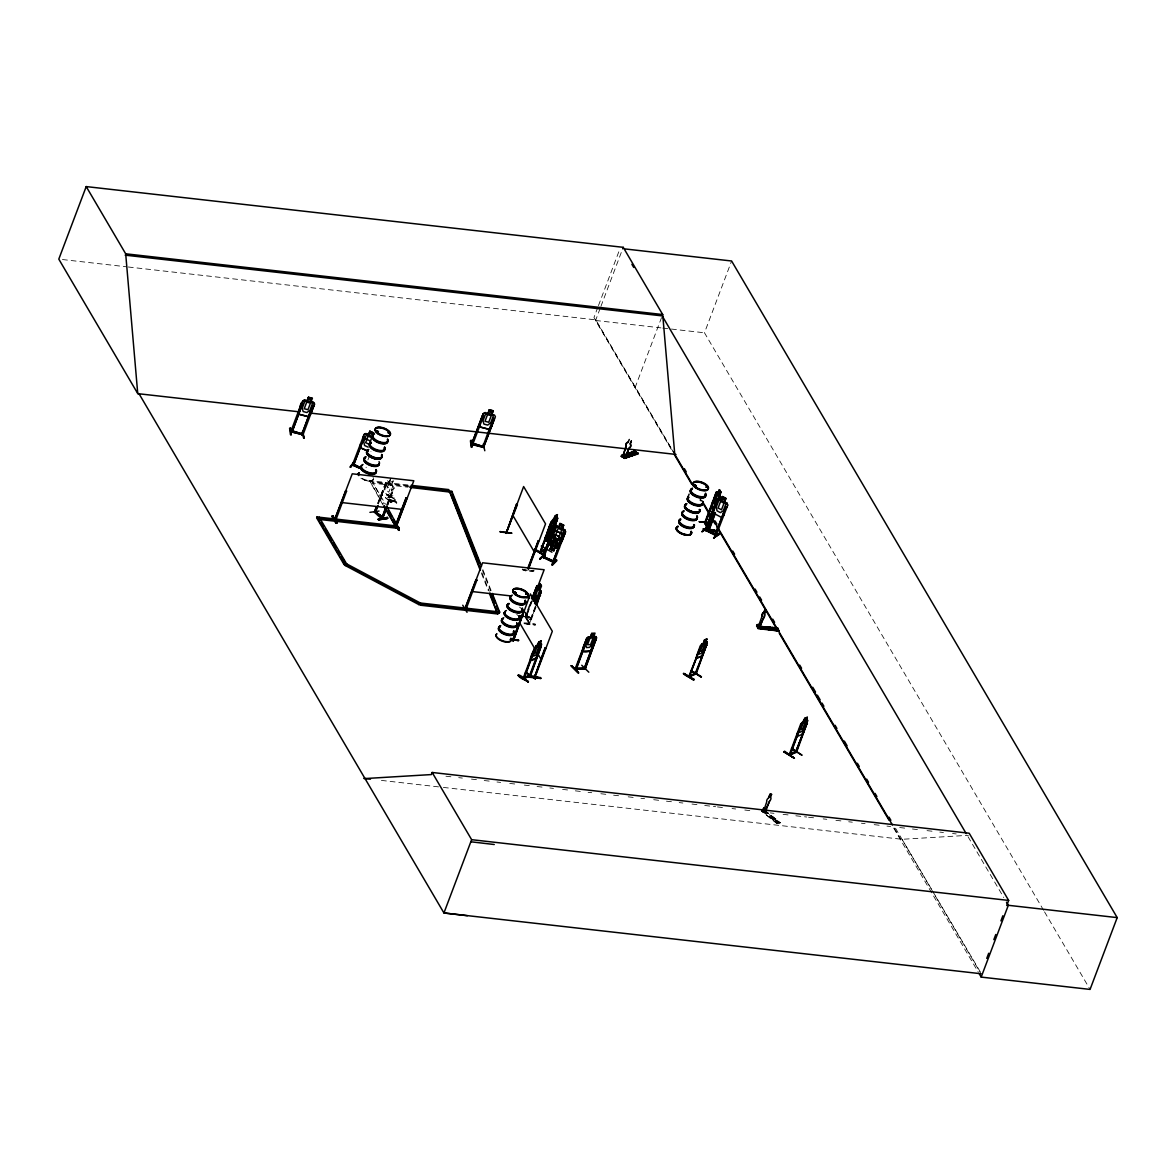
<?xml version="1.0" encoding="UTF-8"?>
<svg xmlns="http://www.w3.org/2000/svg" width="1176" height="1176" viewBox="0 0 1176 1176"><rect width="100%" height="100%" fill="white"/><g stroke="black" fill="none" stroke-linecap="round" stroke-linejoin="round"><path stroke-width="0.75" stroke-dasharray="5 3.75" d="M382.67 490.598L382.082 494.728L388.33 499.962L390.505 497.316M533.933 570.125C534.962 573.05 520.939 570.845 522.423 568.919M522.438 569.787L533.948 571.051M523.996 622.868C544.958 623.295 532.875 627.396 523.981 622.765M524.011 623.692L535.521 624.956L523.761 623.368M533.786 570.625L528.142 570.125M373.586 479.485C370.499 483.013 364.237 480.308 360.841 478.147A8.056 3.646 20.7 0 0 373.365 479.543L373.498 479.102A7.997 3.616 20.7 0 1 361.106 477.676M525.995 616.709L525.481 615.945L527.186 614.93M531.317 601.891L525.995 617.797L525.599 615.827M529.641 622.192L529.861 622.354M536.05 607.051L529.715 624.015L529.67 622.854M771.618 817.011L773.323 817.864M525.804 615.856L525.804 614.46L526.789 614.534M525.937 614.489L527.024 614.93M367.912 459.904L370.969 451.628M366.177 467.181L366.103 467.725M382.92 504.842L369.558 480.616L409.38 485.129M370.264 481.116L371.763 480.866L384.258 503.548M377.599 503.446L386.154 481.072L387.477 480.543M377.908 503.401L386.213 481.19M378.334 504.078L386.316 483.762L378.657 504.034M390.535 478.573L389.3 482.101L387.374 480.558M390.638 478.558L389.241 482.307L387.463 482.336L384.964 488.937L385.243 492.906L387.727 495.037L390.138 493.361L392.637 486.761L391.74 484.439L393.078 480.91M386.478 494.39L389.55 496.713L386.566 495.522L386.478 494.39L390.226 495.905L392.593 495.111L392.696 496.272L390.829 496.889L394.063 498.58L393.975 497.448L391.049 496.287L392.931 495.669M392.402 481.116L391.961 482.292L390.358 480.925M391.843 484.424L393.313 480.852M394.063 498.58L390.373 497.08L387.962 497.904L387.86 496.742L389.77 496.11M387.962 497.904L390.594 496.493L394.283 497.992M386.801 504.577L392.549 489.378L393.607 489.951L392.549 489.378M386.492 506.209L392.872 489.319M389.462 499.462L392.211 501.255L389.227 500.05L389.153 498.933L392.887 500.447L395.268 499.653L395.371 500.814L393.49 501.417L395.592 500.212M387.551 505.21L394.063 487.893L391.975 484.38M387.86 505.151L394.18 487.922M386.257 494.978L389.991 496.507L392.593 495.111M393.71 500.829L396.635 501.99L396.724 503.122L393.034 501.623L390.638 502.431L390.52 501.27L392.431 500.653M390.638 502.431L393.269 501.035L396.959 502.534M389.227 500.05L392.887 500.447M392.666 501.05L395.268 499.653M396.724 503.122L396.635 501.99M597.82 307.289L593.983 317.461L673.819 452.716L595.82 319.872L128.155 266.981M598.466 305.598L619.605 249.65M671.349 449.482L595.585 320.475L600.304 308.009M600.936 306.319L622.721 248.68M527.759 609.624L530.214 603.112M530.979 601.73L525.099 617.106L529.318 623.986L535.653 607.007M525.496 617.65L531.934 600.789M532.346 600.833L526.025 617.665M529.45 619.296L524.79 612.167M535.286 606.375L528.818 623.339L529.685 623.883M524.511 616.9L531.317 617.033L523.1 616.121M535.683 606.419L529.2 623.927M635.055 387.683L661.544 317.594M1043.612 910.298L704.483 332.793L731.604 260.999M773.102 816.673L770.06 817.482L773.102 816.673C778.1 819.128 766.825 818.863 774.661 817.937M776.042 819.055L773.014 819.878L776.042 819.055C781.04 821.524 769.765 821.245 777.601 820.333M778.644 821.171L775.616 821.995L778.644 821.171L780.202 822.436L779.6 823.082L764.077 810.455M522.644 616.312L531.126 617.429L524.481 616.739M525.613 615.533L526.672 615.68L525.407 615.518M776.91 823.597L761.533 811.117L777.101 823.42M764.738 810.205L780.232 822.935L764.165 810.308M771.529 817.202L773.293 817.732M529.259 622.236L526.275 617.047M762.298 810.823L777.85 823.42L761.813 810.778M387.639 497.33L389.55 496.713M390.3 501.873L392.211 501.255M780.202 822.436L777.174 823.259L780.114 822.685M382.465 490.554L381.935 494.787L388.345 500.138L390.491 497.433M773.117 817.893L771.838 817.511M443.367 787.42L902.021 839.297L968.392 835.313M522.188 569.463L526.348 569.919M62.446 259.543L126.332 266.776M595.585 320.475L660.927 327.869M662.735 328.075L704.483 332.793M369.22 481.528L409.042 486.026M408.395 486.291L372.601 482.233L372.263 483.13L408.057 487.187M445.954 776.219L451.422 776.836M458.714 777.659L462.359 778.071M471.473 779.1L476.941 779.717M484.218 780.541L489.686 781.158M496.978 781.981L500.623 782.393M509.737 783.437L515.206 784.054M524.32 785.083L529.788 785.7M537.065 786.523L542.533 787.141M549.824 787.964L553.47 788.376M562.584 789.405L568.052 790.022M575.343 790.845L580.812 791.477M588.088 792.301L591.734 792.712M600.848 793.741L606.316 794.359M613.607 795.182L620.899 796.005M628.19 796.828L633.658 797.446M640.935 798.269L644.58 798.68M653.694 799.709L659.163 800.341M666.454 801.165L671.922 801.782M679.213 802.605L682.859 803.017M691.973 804.046L697.427 804.663M704.718 805.487L715.655 806.721M717.478 806.927L722.946 807.544M732.06 808.573L735.706 808.985M744.82 810.029L750.273 810.646M770.324 812.91L773.97 813.322M783.084 814.351L788.552 814.968M795.843 815.791L806.765 817.026M808.588 817.232L814.057 817.849M823.171 818.893L826.816 819.304M835.93 820.333L841.399 820.951M848.69 821.774L852.321 822.186M861.435 823.215L865.08 823.626M874.194 824.655L879.663 825.273M886.954 826.096L890.6 826.507M899.713 827.551L905.167 828.169M912.458 828.992L917.927 829.609M927.041 830.638L932.509 831.256M939.8 832.079L943.446 832.49M952.56 833.519L956.206 833.931M381.406 780.408L441.544 787.214M526.113 614.783L525.54 617.018L529.67 623.956M393.49 501.417L396.415 502.593M764.65 810.352L780.085 822.832M763.827 810.632L779.659 823.038M762.386 810.676L777.88 823.406M386.316 483.762L385.258 483.174L385.993 483.806M387.374 480.705L393.622 485.953M384.758 484.424L392.813 491.289M524.937 611.726L529.479 619.385M524.658 612.299L528.847 619.311M525.878 617.003L529.141 622.457M902.021 839.297L981.401 973.772M1044.538 911.885L1090.064 989.413M968.054 836.724L1003.745 897.508M895.509 828.213L980.96 973.728M894.245 828.066L900.757 839.164M893.731 828.154L978.388 972.346M371.807 480.881L385.507 504.21M369.558 480.616L383.258 503.945M482.836 569.596L491.583 591.719M482.498 570.492L490.568 590.911M481.851 572.594L489.26 591.293M481.513 573.491L488.246 590.499M519.527 607.081A8.041 3.631 20.7 0 1 520.85 608.212M516.72 614.445A7.997 3.616 20.7 0 1 518.043 615.577M699.808 500.138A8.041 3.631 20.7 0 1 701.146 501.27M700.058 499.653A8.159 3.69 20.7 0 1 701.41 500.8M700.22 499.241A8.159 3.69 20.7 0 1 701.572 500.388M373.057 477.471A8.056 3.646 20.7 0 1 373.468 478.573M388.8 483.483L386.301 490.083L388.8 492.215L391.299 485.615L388.8 483.483"/><path stroke-width="1.5" d="M631.394 453.745C630.851 453.657 630.542 454.656 631.674 453.671M626.029 457.787L626.249 456.376L624.5 457.861L621.766 456.009L623.545 454.465L622.633 456.597L623.75 457.229L624.485 454.833L623.456 455.156L624.794 455.083L623.515 455.009M624.618 455.274L623.883 455.524M491.818 426.168L489.113 429.328L479.69 426.903L479.793 423.066M550.221 531.64L550.015 534.992L547.428 536.521L552.426 521.086L555.234 515.735L557.336 514.632L554.014 525.54L549.398 535.492L549.457 532.699L546.502 536.844L549.339 532.125M561.908 541.18L559.364 544.209L550.559 539.916L550.78 535.786M550.559 539.916L550.912 535.83M562.892 538.432L563.245 534.345L554.44 530.067L551.779 533.007M563.025 538.476L563.245 534.345L554.44 530.067M765.047 808.956L763.959 808.324L766.781 810.235L763.738 808.779M763.783 808.823L763.753 808.588M765.12 809.132L764.562 809.029M771.529 794.462L770.368 794.02M378.275 519.527L387.698 518.351L387.463 517.44L378.363 518.895L378.599 519.88L387.698 518.351L378.599 519.821M378.407 518.954L387.507 517.484M387.374 518.057L378.143 519.498M724.24 514.588L721.608 517.484L713.082 512.971L713.347 508.811M593.542 636.789L594.747 637.877L592.248 644.477L589.529 647.388L586.442 647.55L585.854 644.815L588.353 638.23L590.455 636.951L591.719 633.305L595.027 633.129L593.615 636.863L595.923 636.745L596.467 637.877L590.675 650.872C576.784 655.414 584.898 645.036 586.604 638.274L588.235 636.966M582.899 651.298L583.134 647.741M758.138 624.956L759.505 625.044L758.197 625.411M758.064 625.309L757.961 627.146L758.153 624.765M757.256 624.603L759.534 625.147L757.256 624.603L758.153 628.645L779.012 630.997L757.682 627.896M765.649 610.52L765.62 611.608L765.326 609.462M764.532 808.662L764.841 809.014M377.996 431.225C378.437 434.503 374.688 429.02 376.776 431.754M376.673 430.975L377.863 431.739M378.393 431.768L376.555 431.048M514.206 592.557L514.823 591.954L514.03 592.072M514.441 592.763L515.794 592.542M516.102 593.174L514.529 592.528M526.157 593.674L525.863 593.909M526.436 593.41L526.642 594.13L526.172 593.454M525.893 594.13L526.921 594.321L526.627 593.483M695.09 486.114L694.178 485.247L694.942 484.997M695.325 486.085L694.531 485.1L695.295 485.041M696.089 485.6L695.266 486.173M696.383 486.217L694.06 485.32L696.104 486.261M706.717 487.246L706.056 487.099M706.467 486.511L706.732 486.496M706.173 487.187L707.217 487.379L706.967 486.599M759.358 625.044L758.432 624.882M525.422 672.393L535.433 678.817M525.584 671.937L535.315 678.993M701.396 676.861L691.003 670.555L701.396 676.803M791.536 748.7L801.841 755.065M801.826 755.124L791.668 748.215M764.62 810.014L764.944 809.353M541.254 546.046L551.956 552.205M530.508 660.324L536.05 658.016L538.005 654.224L536.065 658.104C524.393 666.66 534.125 649.181 536.021 646.124M530.611 660.383L531.14 657.208M701.749 656.149L703.674 652.268L701.749 656.149L696.295 658.428L696.795 655.12M696.383 658.281L696.912 655.194M797.24 733.383L796.74 736.69L802.179 734.324M796.828 736.558L797.152 733.442M540.71 677.582C517.028 675.891 533.992 674.598 540.71 678.508M540.71 678.493L529.2 677.229L529.185 676.259M703.233 529.274L714.788 530.508M703.395 528.803L714.949 530.067M703.395 529.67L714.949 530.935M554.175 527.862C554.705 531.038 544.209 538.035 547.854 531.185M547.34 534.183L547.928 531.126M555.057 524.966L555.631 521.703M583.987 668.732C587.603 665.484 582.326 671.775 585.398 667.63M532.258 599.848L533.287 595.629M714.111 509.914L711.73 505.871L716.228 492.171C719.741 490.171 721.608 504.798 719.403 495.508L720.859 491.98L719.536 497.874M714.229 509.928L711.818 505.812L712.641 501.652M629.278 439.456L628.043 442.367A2.866 2.264 70.1 0 0 626.176 445.836L623.133 455.362L625.294 456.832L629.219 447.909A2.866 2.264 70.1 0 0 630.204 443.837L631.365 440.882M513.368 639.729L513.515 639.156M513.824 639.759L512.942 639.097M545.326 648.682L534.448 677.45L544.944 648.049L545.723 648.726L544.944 648.049M512.912 640.053L513.427 640.817L512.486 640.141L523.805 611.402L513.383 640.832L530.405 593.953L552.323 631.277L534.918 677.508L534.962 675.744M705.277 522.511L705.923 522.703M705.526 523.746L704.571 522.952L708.687 529.861L715.067 512.971M708.628 529.891L714.699 512.339M334.543 519.704L345.524 491.009L346.567 491.112L335.777 520.145C337.968 518.998 332.911 518.425 336.218 518.807M524.496 677.538L523.467 677.552L529.994 675.45M529.803 674.789L530.905 674.906L529.876 676.215L540.931 646.947L530.523 675.906L523.482 678.846L523.879 677.802M790.257 754.86L801.958 723.475L804.869 718.198L807.192 717.228L803.958 728.209L801.738 731.516L799.562 732.413L799.474 730.075M790.742 753.787L789.581 753.845L796.108 751.743M763.709 810.823L766.796 801.679A2.866 1.514 -50.9 0 1 768.619 797.828L770.207 794.344M759.578 627.175L763.253 618.267A2.866 1.25 -83.5 0 0 764.488 614.181L764.65 614.195A2.866 1.25 -83.5 0 1 763.415 618.282L759.74 627.19L758.667 625.617L762.122 616.092A2.866 1.25 -83.5 0 1 763.738 612.637L765.326 609.403M693.355 485.982L674.759 454.303L662.705 314.551L623.236 247.327L86.215 186.587L58.8 259.132L137.798 393.651L299.365 411.835M467.357 915.707L443.94 912.973L139.003 393.695L137.739 393.548L125.685 253.796L86.215 186.587M291.089 434.694L290.443 427.873L289.605 428.299L290.443 434.679L291.339 434.253M292.221 431.048C292.53 429.637 288.884 431.768 292.045 431.901M302.776 403.147L292.001 432.151L302.776 403.147L301.673 402.868L290.722 431.783L291.369 430.828L301.864 433.826L292.177 430.725M308.494 397.356L307.156 400.957L304.716 401.619L302.217 408.219L303.158 411.556L306.907 412.526L309.979 410.218L312.463 403.618L310.905 401.927L312.404 398.238L308.406 397.209L307.068 400.81L304.334 400.031C299.689 402.324 299.351 409.63 298.91 414.349L308.332 416.774L311.023 413.54L314.609 404.044L313.669 402.442L304.349 400.163L302.702 401.119M303.996 438.089L302.732 431.033L303.481 437.942M312.537 405.676L301.717 434.664L312.537 405.676L313.669 406.176L312.566 405.896M314.462 404.059L302.938 434.929L303.041 433.532L301.835 434.679M396.165 525.922L316.976 516.955L316.638 517.852L344.024 564.509L346.273 564.759L346.611 563.863L319.211 517.205L318.872 518.101M350.61 467.328L354.49 461.918L353.623 462.212M364.398 436.825L353.388 465.534L364.531 436.649L363.355 436.34L364.531 436.649M334.763 519.704L352.256 473.796L413.82 480.764L396.341 526.701M335.572 519.792L336.365 519.042M359.738 468.313L352.374 465.005L364.237 434.223L365.942 433.503L368.5 434.738L369.881 431.151L368.588 434.914L366.236 435.223L363.737 441.823L364.589 445.513L368.161 447.13M336.086 523.246L331.926 516.205L336.071 523.261L336.939 522.732L332.734 515.72L336.909 522.732M344.024 564.509L344.362 563.613L316.976 516.955M489.936 592.998L497.801 613.975L420.846 605.258L420.391 603.009L419.038 604.685L345.259 565.538L346.611 563.863L420.391 603.009L497.33 611.711L499.668 612.123L499.315 613.019L496.992 612.608L489.598 593.895M369.925 512.339L379.025 511.06M375.967 511.472C370.616 509.487 381.377 518.925 382.523 518.792L387.227 506.841M377.702 505.768L375.232 512.604L374.394 511.986L376.32 506.827M376.643 506.782L374.438 511.972M374.703 511.78L375.291 510.854L375.115 512.574M375.144 512.53L378.01 505.724M386.904 506.9L382.259 518.66C381.553 517.881 386.816 518.704 374.776 511.869M381.744 518.175L385.537 507.959M385.846 507.9L382.156 518.101L382.391 516.925M395.062 526.554L406.029 497.86L407.219 498.212L406.029 497.86M395.283 526.554L406.176 498.095M396.077 526.642L407.072 497.962M399.208 527.524L320.019 518.572L319.681 519.469L398.87 528.421L387.33 507.312M398.502 530.317L396.224 525.525L399.149 530.391L396.488 526.936M398.796 529.788L395.298 524.584M480.175 570.081L448.747 489.584L411.174 485.335M410.189 486.482L451.878 491.362L451.54 492.259L409.851 487.393M471.899 447.409C468.827 432.503 473.928 445.469 471.223 447.233L470.429 440.794L471.297 440.427M472.693 444.66L473.09 443.323L471.899 443.043L482.645 446.38L473.09 443.323L472.605 444.646L483.571 415.936L482.439 415.422L471.502 444.337L483.351 413.526L479.926 423.081M489.187 409.836L493.2 410.865L491.686 414.481L493.244 416.172L490.76 422.772L487.673 425.08L483.939 424.11L482.998 420.773L485.497 414.173L487.937 413.511L489.172 409.762L493.185 410.791L491.862 414.393M419.038 604.685L420.391 603.009M483.865 446.439L483.013 446.189C481.454 448.953 483.336 444.116 483.953 446.424M483.292 444.175L484.806 450.746M485.115 412.585L483.483 413.673L485.115 412.585L494.449 414.996L495.405 416.671L483.468 447.483L494.449 418.73L493.317 418.23L482.616 447.233M464.887 608.698L475.854 579.989L477.044 580.341L475.854 579.989M465.035 608.933L482.601 562.789L544.15 569.743L534.977 593.998L534.595 597.981L535.903 600.127L537.667 598.452L540.151 591.851L539.902 589.529M465.314 609.036L466.71 608.036L465.284 607.61L466.578 608.021M465.902 608.771L466.71 608.036M466.093 609.095L476.897 580.106M467.048 612.314L462.727 605.228M500.182 531.993L511.692 533.257M516.631 503.96L506.165 533.316L517.411 504.636L516.631 503.96L506.136 533.36L523.629 486.555L545.546 523.879L528.494 568.993M622.721 248.68L623.236 247.327M1006.73 905.549L1008.655 900.434L969.186 833.225L432.165 772.47L431.371 774.572L365.001 778.556M497.33 611.711L497.801 613.975M527.715 568.317L538.579 540.695L528.289 568.449M528.097 568.949L538.182 540.651M545.252 537.697L545.135 537.638C548.295 532.86 549.971 515.867 557.659 518.484M539.799 552.441L541.269 551.456L540.137 551.456L540.21 552.749L551.279 523.511L540.137 552.793L546.531 549.56L546.34 548.163M545.429 541.327L547.619 540.196L550.442 534.933L555.454 519.498L553.484 520.527L548.869 530.479L545.532 541.386L546.869 537.638M554.043 519.425L555.381 515.896L557.336 514.853M540.313 559.085L545.032 554.19L539.755 558.909L544.179 554.484M548.839 536.594L547.501 540.137L545.532 541.166M557.453 514.706L556.013 518.395L557.556 517.484M522.864 616.724L519.572 616.371L523.1 616.121M557.365 517.558L542.533 557.13L553.646 528.274L554.675 528.774L543.665 557.644L543.121 556.189M557.747 518.395L545.561 549.471M548.398 544.385L546.531 549.56L539.769 552.573L551.323 521.63M550.324 539.314L552.235 534.257M554.146 529.185C556.395 527.024 556.013 519.557 557.336 520.733M543.503 557.644L544.341 556.513L543.239 555.954M512.971 640.788L523.408 611.358M534.757 549.413L545.179 555.822L534.948 548.957M550.177 549.045L551.691 545.458L550.25 543.371L552.749 536.77L555.689 534.86L558.174 528.289L561.672 529.994L559.188 536.579L559.996 540.298L557.497 546.899L555.19 547.163L553.881 550.927L550.133 549.104L551.515 545.517L549.045 544.385L548.192 542.504M532.067 598.231L536.521 587.089M532.213 598.481L536.741 586.148L537.785 585.633L540.96 591.072M533.331 595.688L536.888 586.28M532.596 598.51L536.432 588.367L532.581 599.099M518.44 640.479L510.428 639.156M534.565 603.655L541.46 585.971L540.063 583.663L538.726 587.192M512.927 640.714L512.457 640.009L518.69 640.053M533.316 601.392L540.063 583.663M563.671 525.172L562.113 528.803L563.554 530.905L561.055 537.491L558.115 539.416L554.616 537.711L553.808 533.963L556.307 527.377L558.629 527.113L559.923 523.349L563.671 525.172L562.29 528.759M535.918 604.685L540.151 594.6L536.697 605.361M536.962 603.038L540.842 592.998M536.3 605.317L541.019 590.984L541.034 593.042M556.513 559.835L556.865 560.658L552.441 565.112L552.029 564.201M558.688 546.737L552.867 562.202L563.642 533.375L564.833 533.713L563.642 533.375M556.483 559.761L552.088 564.289L552.441 565.083M562.525 536.594L563.789 533.213M553.499 560.908L544.076 556.954L554.072 561.511C553.984 564.509 554.425 559.732 553.205 561.084M559.364 544.209L562.025 541.269L565.612 531.773L564.759 529.891L562.334 528.7M534.727 647.711L523.07 678.596L530.082 675.612M523.717 678.287L524.54 677.508M524.202 678.493L534.639 649.578L523.614 678.787M541.063 641.14L538.887 642.052L535.844 647.182L533.448 656.12L535.609 655.208L537.844 651.901L541.078 640.92L539.725 644.683L541.357 644.007M529.45 675.877L541.43 643.875L535.903 646.168M528.465 681.345C514.324 677.067 515.264 669.144 528.171 681.904M432.165 772.47L471.635 839.679L443.94 912.973L980.96 973.728M534.418 677.376L545.341 648.094M624.471 455.288L621.898 454.847L621.56 456.553L635.51 451.628L625.47 455.715M622.78 455.597L623.265 454.348M624.5 457.861L626.249 456.376M626.499 456.538L624.662 458.287L621.384 456.259M635.51 451.628L634.981 450.952L637.774 453.539M571.654 665.807L578.621 672.893L571.095 665.837M591.866 633.496L590.528 637.039L586.765 638.392L575.02 669.232L585.104 668.674L596.6 637.818L595.953 636.539L588.25 637.083M576.24 669.497L586.883 640.45L585.971 640.508L575.858 669.1M586.883 640.45L575.887 669.144L576.666 668.394M581.738 665.249L588.823 672.202M584.09 668.732L594.938 640.009L595.85 639.965L585.236 668.953M584.222 668.982L594.938 640.009M687.842 497.389L689.107 494.096M710.392 523.173L699.279 521.703M704.586 523.07L716.228 492.171M704.88 523.555L715.287 496.022M703.395 528.715L714.935 530.993M702.748 531.434L708.025 527.421L702.013 531.67M711.818 506.797L705.041 523.643L715.919 494.332M715.111 501.182L717.61 494.581L718.859 496.728L716.375 503.313M719.506 489.877L714.435 500.035L714.053 504.004L715.302 506.15M717.228 501.843L716.052 501.446L717.228 501.843L706.306 530.758L706.776 529.509L705.659 528.921M706.188 530.699L706.717 529.406M708.525 529.773L714.464 514.074M715.478 513.015L709.187 529.964L708.231 529.171M721.05 500.226L722.358 496.463L725.989 498.389L724.607 501.976L725.812 504.166L723.313 510.766L720.432 512.633L717.037 510.825L716.302 507.032L718.786 500.447L721.05 500.226L722.446 496.654M719.095 533.301L719.477 534.227L713.611 537.917L719.109 533.316L713.788 537.932M722.387 496.698L725.827 498.448L724.431 502.02L727.003 503.181L727.768 505.151L715.861 535.903L714.92 535.359L725.886 506.665L727.062 507.062L725.886 506.665M726.062 506.533L714.92 535.33L716.331 535.844L705.085 530.141M715.861 535.903L716.287 534.83C692.296 525.363 718.286 531.964 716.125 535.697M683.918 673.378L694.149 679.375C683.976 676.126 676.229 667.718 693.913 679.978M691.003 670.555L700.999 677.023M696.824 655.238L700.352 645.697L703.233 643.625L704.424 639.935L706.864 639.038L705.409 642.713L707.026 642.037M701.705 644.169L688.739 676.626L695.825 673.672M689.459 676.332L700.308 647.609L689.165 676.817L696.089 673.936L706.6 644.992L695.031 674.01L695.942 673.201M706.864 639.038L705.409 642.493M703.615 652.283L706.996 641.831L701.572 644.198M757.359 624.779L758.138 627.749L758.623 626.94L757.961 628.351M757.359 626.411L758.329 624.338L757.535 626.426M765.164 609.433L763.577 612.622A2.866 1.25 -83.5 0 0 761.96 616.062L762.122 616.092M758.902 626.088L759.373 624.838M764.488 614.181L765.62 611.608M760.269 628.425L760.74 627.175M768.075 626.867L769.339 629.439L768.075 626.867L770.192 627.102L771.456 629.689L770.192 627.102M771.97 627.558L774.175 627.558L775.557 629.895M773.44 629.645L772.073 627.308M775.601 627.719L776.866 630.292L775.601 627.719L777.703 627.955L778.703 630.512M764.077 810.764L762.504 809.485L761.813 810.778L764.753 810.22M762.136 810.485L762.504 809.485M763.062 810.44L763.709 808.235L764.753 808.177L763.959 810.279L764.753 808.177M769.839 794.52L768.619 797.828M763.591 810.734L765.664 810.455L769.56 801.135A2.866 1.514 -50.9 0 0 770.574 797.446L771.441 794.77M766.179 811.278L766.546 810.279M804.869 718.198L803.678 721.888L800.738 723.946L789.184 754.904L796.108 751.92M800.753 725.886L789.699 755.154L790.375 753.522L789.655 753.816M807.309 717.301L805.839 720.991L807.471 720.3M807.045 723.255L795.549 752.243L807.045 723.255L796.519 752.258L789.728 755.095M796.034 752.464L807.442 720.109L807.721 721.211M794.373 758.123L783.98 751.905L794.359 758.255L784.568 751.185L783.966 751.934M986.752 958.381L988.693 953.266M993.838 939.639L995.778 934.523M1000.923 920.882L1002.863 915.766M624.529 248.886L731.604 260.999L1117.2 917.618L1090.064 989.413L981.181 977.094L1008.317 905.299L1006.48 902.183M631.174 441.25L630.307 443.793A2.866 2.264 70.1 0 1 629.336 447.865L625.397 456.788L623.236 455.332L626.279 445.792A2.866 2.264 70.1 0 1 628.146 442.338L628.146 442.338M548.722 528.156L550.691 524.305L555.734 521.776M548.825 528.23L550.809 524.378M693.531 680.125L683.579 673.583M784.333 751.699L794.359 758.255M590.558 650.681L592.836 647.212M763.709 808.235L764.282 808.809M699.235 521.718L710.789 522.997M511.692 533.095L499.991 531.567M519.233 616.048A8.041 3.631 20.7 0 1 511.663 618.943A8.041 3.631 20.7 0 1 505.18 611.52A8.041 3.631 20.7 0 0 511.663 618.943A8.041 3.631 20.7 0 0 519.263 615.989L519.572 616.371M519.572 616.209L522.894 616.533M578.063 672.907L571.168 665.748M349.963 467.034L353.697 462.183M350.477 467.181L354.417 461.903M353.182 463.858L361.532 468.254M377.114 430.784L377.628 431.665M389.021 433.282L388.536 432.312L388.697 433.238M388.933 433.047L388.08 432.548L388.859 433.268M514.206 592.454L515.382 592.131M515.735 592.998L515.044 593.042M769.075 627.514L770.633 628.587M800.856 724.019L802.15 722.431L807.544 720.168M332.661 515.764L331.897 516.264M336.645 523.232L332.514 516.176L336.718 523.335M545.958 548.428L546.472 548.736M396.738 525.907L395.474 525.481L396.841 525.937M290.207 428.343L291.119 434.855M549.045 544.385L548.384 542.459M555.219 547.384L557.777 548.633L559.497 547.898M557.777 548.633L549.089 544.341M558.541 526.921L556.042 525.643L554.366 526.319M554.675 528.774L553.484 528.436M542.518 557.086L553.822 562.598L565.465 531.758L564.759 529.891M539.74 558.923L544.209 554.425M551.809 564.803L556.424 560.349M695.53 672.863L696.604 672.893L695.913 673.172M795.873 751.229L797.049 751.155L796.225 751.449M795.579 752.17L796.667 750.891M770.089 794.241L771.647 794.3M471.473 444.116L483.527 447.189M345.259 565.538L346.273 564.759L341.701 556.983M706.056 530.655L705.144 530.2L716.86 499.388L718.551 498.683L721.035 500.006M718.492 498.727L727.003 503.181M706.879 529.567L705.482 529.097M713.611 537.917L719.462 534.125M585.751 667.909L584.898 667.997M536.77 586.265L537.755 585.78M534.992 675.847L534.948 675.788M708.702 528.245C710.789 529.729 707.805 527.039 708.305 529.303M545.223 537.55L545.443 538.608L551.426 534.33M545.443 538.608L546.869 537.858M550.339 536.035L548.854 536.682M547.928 538.623L546.223 540.46L547.487 539.799M555.395 516.22L556.66 515.558L554.94 517.411M552.632 520.159L553.896 519.278M551.279 523.511L551.632 523.732M547.252 534.316L552.191 531.728M545.767 548.825L540.769 551.456L546.12 549.045M376.188 431.033L377.231 431.048M378.437 431.901L377.57 431.371M515.97 593.13C514.456 594.615 513.177 590.661 514.456 592.88M777.615 628.205L756.565 626.014L777.571 628.366M757.844 627.881L778.968 630.703L757.888 627.719M364.31 434.37L365.956 433.65M538.784 641.978L541.18 640.994M538.946 642.405L540.343 641.831L538.505 643.581M536.006 646.227L537.564 645.58L538.858 641.964M534.639 649.578L534.977 649.799M541.269 647.182L540.284 647.212M529.641 675.215L524.481 677.744M704.542 640.009L706.732 639.185M700.308 647.609L700.661 647.844M706.952 645.212L705.967 645.256M696.177 658.354L701.734 656.046M695.325 673.26L690.165 675.774M695.663 673.481L689.739 675.818M807.398 723.475L806.413 723.519M795.77 751.523L790.007 754.095M796.417 751.42L796.608 752.17M557.762 548.486L559.379 547.795M554.322 526.363L556.042 525.643L564.715 529.935M290.81 431.592L302.908 434.708L290.972 431.871M303.334 433.885L301.953 433.312L303.305 433.665M718.565 498.83L716.963 499.491L705.203 530.2L706.497 530.626M634.981 450.952L621.046 456.215L634.864 451.378L638.127 453.407L624.632 458.449M635.643 452.099L621.751 456.7M625.382 455.465L635.496 451.805M624.162 458.317L637.495 452.966M638.215 453.157L624.088 458.272L638.289 453.848M534.448 675.641L534.874 676.347M689.342 676.861L689.856 675.23L689.136 675.583M352.506 464.843L361.385 468.827M695.516 674.215L707.364 642.86M382.215 517.22L375.511 511.854L383.244 517.69M526.348 593.395L526.613 593.792M769.119 627.646L770.662 628.249M542.665 556.939L554.014 562.393M586.221 640.744L587.118 640.7M595.174 640.259L596.085 640.214M582.943 651.092L590.675 650.872M585.236 668.923L575.358 669.467L575.902 668.453L584.501 668.233L576.416 668.424M537.461 587.412L538.608 587.383M694.795 485.365L695.942 485.615M541.46 585.971L539.946 583.649M506.341 532.816L506.4 532.184M540.519 595.232L539.755 594.556M519.351 615.974L522.688 616.298M511.663 639.538L518.469 640.655M510.208 639.582L518.498 640.45M125.685 253.796L662.705 314.551M125.171 255.148L662.191 315.888L966.202 833.593M310.302 413.07L676.024 454.45M439.471 489.466L443.043 489.877M341.407 502.52L402.956 509.473M334.984 519.924L338.556 520.336M345.715 521.144L349.301 521.556M356.46 522.365L360.032 522.761M367.191 523.57L370.763 523.981M344.362 563.613L346.611 563.863M471.738 591.499L511.575 596.011M526.054 597.643L529.67 598.055M756.727 626.264L777.88 628.66M777.85 628.822L756.815 626.426L777.88 629.116M778.997 630.542L757.858 628.19M427.211 604.714L430.784 605.111M468.371 609.374L471.944 609.771M479.102 610.579L482.689 610.991M489.833 611.799L493.42 612.196M421.184 604.361L498.139 613.063M363.737 778.409L370.469 779.173M471.635 839.679L1008.655 900.434M1008.317 905.299L1117.2 917.618M470.841 841.781L494.258 844.515M483.468 447.453L471.752 444.425M695.192 485.218L694.898 486.026M575.711 668.468L576.666 668.365M479.69 426.903L489.113 429.328M308.494 397.429L312.243 398.385M311.081 401.839L313.683 402.515M302.805 403.383L301.673 402.868M299.057 414.187L308.274 416.554M302.511 431.621L304.025 438.178M696.339 485.894L695.428 485.247M696.221 672.628L696.163 673.892M705.027 522.982L709.113 529.847M765.164 609.389L765.782 610.182M354.079 464.682L361.664 468.077M369.837 431.21L373.718 432.886L372.16 436.531L365.912 433.709M369.925 431.386L373.498 433.003M362.928 437.619L370.469 441M368.014 451.128L360.473 447.791L360.664 443.69L360.517 447.747L367.956 451.202M706.761 486.673L707.041 486.938M388.433 432.959L389.08 432.768M550.294 549.045L553.852 550.691M559.952 523.57L563.51 525.231M550.618 539.872L559.409 544.15M352.697 568.17L355.902 569.86M368.735 576.666L373.542 579.224M381.553 583.487L391.182 588.588M399.208 592.836L407.219 597.099M416.848 602.2L420.846 605.258M345.597 564.642L419.376 603.788M353.976 464.241L353.065 463.844L352.594 465.152M534.683 549.515L545.179 555.822M534.389 549.707L544.87 555.91M703.086 643.463L699.029 651.813L699.117 654.15L701.293 653.253L703.513 649.931L706.012 643.345L705.291 642.64M769.56 801.135L765.664 810.455M762.283 809.529L763.841 810.808M571.551 665.734L578.621 672.893M538.167 588.559L539.461 590.705M535.668 595.159L536.962 597.305M346.567 491.112L345.524 491.009M631.894 264.306L633.732 267.437M720.859 491.98L719.389 489.672L718.051 493.405L717.139 491.641M719.389 489.863L720.653 492.009M684.388 468.695L686.255 471.87M715.082 520.968L716.934 524.129M732.751 551.059L734.618 554.219M755.065 589.058L756.932 592.234M759.725 596.982L761.578 600.157M772.75 619.164L774.602 622.325M799.709 665.087L801.576 668.247M812.734 687.254L815.527 692.017M817.393 695.178L820.172 699.926M822.039 703.101L823.891 706.261M835.063 725.269L836.915 728.444M844.353 741.1L847.146 745.863M857.377 763.283L859.244 766.443M866.683 779.115L868.535 782.29M875.047 793.374L876.914 796.534M888.997 817.129L890.864 820.289M702.66 501.814L892.393 824.905M674.142 454.23L691.811 484.336M703.909 504.93L710.422 516.029M712.288 519.189L715.082 523.952M716.934 527.113L777.424 630.101M779.276 633.276L889.071 820.245M979.329 973.934L981.181 977.094M705.762 523.011L708.966 528.45L705.365 522.967M512.78 515.279L534.698 552.588M448.409 490.48L449.217 491.833M519.542 622.663L535.08 649.108M537.814 653.768L541.46 659.986M388.815 511.325L391.564 515.985M393.387 519.101L395.21 522.203M397.032 525.319L398.87 528.421M384.17 505.504L396.621 528.171L395.827 526.819M383.832 506.4L395.709 526.613M321.621 522.776L323.444 525.878M325.267 528.994L331.661 539.872M333.484 542.989L336.233 547.649M338.056 550.765L339.879 553.881M726.856 503.313L727.621 505.136M451.878 491.362L481.484 566.2M492.259 593.41L499.668 612.123M452.216 493.949L479.808 563.701M491.921 594.306L495.287 602.818M496.625 606.213L499.315 613.019M449.555 490.936L480.514 569.184M706.923 641.964L707.158 642.86M541.327 643.801L541.607 644.904M756.991 626.72L756.771 625.838M545.341 537.623L545.517 538.476M519.425 615.548A8.041 3.631 20.7 0 1 510.869 618.106A8.041 3.631 20.7 0 1 506.43 610.565M525.26 600.113A8.041 3.631 20.7 0 1 516.705 602.671A8.041 3.631 20.7 0 1 512.266 595.115M521.762 609.359A8.041 3.631 20.7 0 1 513.206 611.917A8.041 3.631 20.7 0 1 508.767 604.376M522.056 608.918A8.159 3.69 20.7 0 1 513.353 611.505A8.159 3.69 20.7 0 1 508.855 603.847M522.203 608.506A8.159 3.69 20.7 0 1 513.515 611.108A8.159 3.69 20.7 0 1 509.002 603.435M522.276 608.036A8.056 3.646 20.7 0 1 514.691 610.947A8.056 3.646 20.7 0 1 508.179 603.553M525.187 602.538A8.056 3.646 20.7 0 1 516.19 603.994A8.056 3.646 20.7 0 1 510.663 596.967M525.04 600.995A8.159 3.69 20.7 0 1 517.352 603.935A8.159 3.69 20.7 0 1 510.751 596.452M525.202 600.583A8.159 3.69 20.7 0 1 517.514 603.538A8.159 3.69 20.7 0 1 510.899 596.041M519.175 616.312A8.07 3.646 20.7 0 1 511.575 619.223A8.07 3.646 20.7 0 1 505.033 611.829M516.661 625.132A8.056 3.646 20.7 0 1 506.694 626.176A8.056 3.646 20.7 0 1 503.225 619.032M516.72 622.692A8.041 3.631 20.7 0 1 508.164 625.25A8.041 3.631 20.7 0 1 503.74 617.709M513.236 631.953A8.041 3.631 20.7 0 1 504.666 634.496A8.041 3.631 20.7 0 1 500.241 626.955M513.515 631.497A8.159 3.69 20.7 0 1 504.813 634.099A8.159 3.69 20.7 0 1 500.315 626.426M513.677 631.1A8.159 3.69 20.7 0 1 504.974 633.688A8.159 3.69 20.7 0 1 500.476 626.029M513.75 630.63A8.056 3.646 20.7 0 1 505.165 633.188A8.056 3.646 20.7 0 1 500.726 625.617M511.134 639.7A8.041 3.631 20.7 0 1 502.152 641.155A8.041 3.631 20.7 0 1 496.639 634.143M510.884 638.142A8.041 3.631 20.7 0 1 503.313 641.038A8.041 3.631 20.7 0 1 496.816 633.673M516.94 624.691A8.159 3.69 20.7 0 1 507.811 626.176A8.159 3.69 20.7 0 1 502.211 619.046M516.661 623.177A8.159 3.69 20.7 0 1 508.973 626.117A8.159 3.69 20.7 0 1 502.373 618.635M519.395 617.826A8.041 3.631 20.7 0 1 510.413 619.282A8.041 3.631 20.7 0 1 504.901 612.255M700.132 509.708A8.041 3.631 20.7 0 1 690.18 510.751A8.041 3.631 20.7 0 1 686.71 503.622M705.056 494.493A8.056 3.646 20.7 0 1 696.471 497.051A8.056 3.646 20.7 0 1 692.032 489.495M705.541 493.17A8.041 3.631 20.7 0 1 696.986 495.713A8.041 3.631 20.7 0 1 692.546 488.172M702.469 503.519A8.041 3.631 20.7 0 1 692.517 504.563A8.041 3.631 20.7 0 1 689.062 497.433M705.335 494.052A8.159 3.69 20.7 0 1 696.633 496.639A8.159 3.69 20.7 0 1 692.135 488.981M705.482 493.641A8.159 3.69 20.7 0 1 696.78 496.228A8.159 3.69 20.7 0 1 692.282 488.569M699.955 510.149A8.041 3.631 20.7 0 1 690.018 511.192A8.041 3.631 20.7 0 1 686.549 504.048M702.763 503.093A8.159 3.69 20.7 0 1 693.634 504.563A8.159 3.69 20.7 0 1 688.034 497.433M702.484 501.564A8.159 3.69 20.7 0 1 694.795 504.504A8.159 3.69 20.7 0 1 688.195 497.022M702.557 501.094A8.056 3.646 20.7 0 1 694.972 504.004A8.056 3.646 20.7 0 1 688.46 496.61M700.087 509.884A8.07 3.646 20.7 0 1 690.106 510.943A8.07 3.646 20.7 0 1 686.622 503.769M699.264 509.781A8.041 3.631 20.7 0 1 690.709 512.339A8.041 3.631 20.7 0 1 686.269 504.798M699.441 509.384A8.07 3.646 20.7 0 1 690.856 511.942A8.07 3.646 20.7 0 1 686.402 504.372M697.015 515.75A8.041 3.631 20.7 0 1 688.445 518.307A8.041 3.631 20.7 0 1 684.02 510.766M693.517 525.01A8.041 3.631 20.7 0 1 684.947 527.554A8.041 3.631 20.7 0 1 680.522 520.013M693.796 524.555A8.159 3.69 20.7 0 1 687.122 527.789A8.159 3.69 20.7 0 1 678.875 520.806M679.507 520.013A8.159 3.69 20.7 0 1 680.595 519.483M694.384 525.26A8.159 3.69 20.7 0 1 684.27 526.333A8.159 3.69 20.7 0 1 680.757 519.072M696.795 516.631A8.159 3.69 20.7 0 1 688.092 519.233A8.159 3.69 20.7 0 1 683.594 511.56M696.956 516.22A8.159 3.69 20.7 0 1 688.254 518.822A8.159 3.69 20.7 0 1 683.756 511.148M694.443 524.775A8.056 3.646 20.7 0 1 685.446 526.231A8.056 3.646 20.7 0 1 679.934 519.204M696.942 518.19A8.056 3.646 20.7 0 1 687.945 519.645A8.056 3.646 20.7 0 1 682.418 512.604M381.715 454.436A7.997 3.616 20.7 0 1 373.189 456.979A7.997 3.616 20.7 0 1 368.779 449.467M387.595 439.001A8.056 3.646 20.7 0 1 379.01 441.559A8.056 3.646 20.7 0 1 374.571 434.003M384.096 448.247A8.056 3.646 20.7 0 1 375.511 450.805A8.056 3.646 20.7 0 1 371.072 443.249M384.376 447.806A8.159 3.69 20.7 0 1 375.673 450.393A8.159 3.69 20.7 0 1 371.175 442.735M384.523 447.395A8.159 3.69 20.7 0 1 375.82 449.982A8.159 3.69 20.7 0 1 371.322 442.323M384.596 446.924A8.056 3.646 20.7 0 1 377.011 449.835A8.056 3.646 20.7 0 1 370.499 442.441M387.507 441.426A8.056 3.646 20.7 0 1 378.51 442.882A8.056 3.646 20.7 0 1 372.983 435.855M387.36 439.883A8.159 3.69 20.7 0 1 379.672 442.823A8.159 3.69 20.7 0 1 373.071 435.34M387.521 439.471A8.159 3.69 20.7 0 1 379.833 442.411A8.159 3.69 20.7 0 1 373.218 434.929M381.7 454.612A8.07 3.646 20.7 0 1 374.1 457.523A8.07 3.646 20.7 0 1 367.574 450.129M381.48 455.23A8.07 3.646 20.7 0 1 373.88 458.14A8.07 3.646 20.7 0 1 367.353 450.746M378.981 464.02A8.056 3.646 20.7 0 1 369.014 465.064A8.056 3.646 20.7 0 1 365.53 457.905M379.054 461.58A8.056 3.646 20.7 0 1 370.484 464.138A8.056 3.646 20.7 0 1 366.045 456.582M375.556 470.841A8.056 3.646 20.7 0 1 367.97 473.737A8.056 3.646 20.7 0 1 361.458 466.358M376.07 469.503A8.056 3.646 20.7 0 1 369.47 472.693A8.056 3.646 20.7 0 1 361.341 465.799M361.958 465.035A8.056 3.646 20.7 0 1 363.046 464.505M379.26 463.579A8.159 3.69 20.7 0 1 369.146 464.652A8.159 3.69 20.7 0 1 365.633 457.39M358.239 474.722A8.056 3.646 20.7 0 1 358.959 472.972M358.754 475.574A8.07 3.646 20.7 0 1 359.048 472.708M375.835 470.385A8.159 3.69 20.7 0 1 368.147 473.34A8.159 3.69 20.7 0 1 361.532 465.843M375.997 469.974A8.159 3.69 20.7 0 1 368.294 472.928A8.159 3.69 20.7 0 1 361.694 465.446M379.407 463.168A8.159 3.69 20.7 0 1 370.293 464.652A8.159 3.69 20.7 0 1 364.692 457.523M560.158 538.534L556.116 541.548C559.144 547.678 554.646 548.222 555.087 541.989C551.47 546.296 547.854 543.209 554.572 540.769C551.294 533.037 556.145 534.477 555.616 540.387L558.938 537.961L560.158 538.534M768.913 627.808L770.75 628.043L769.03 627.852M529.038 676.759L540.563 678.14L529.038 676.759M306.716 402.133L304.231 408.733L307.965 409.704L310.464 403.103L306.716 402.133M308.95 398.194L308.494 399.37L310.905 399.987L311.346 398.811L308.95 398.194M368.147 436.09L365.648 442.69L369.22 444.308L371.719 437.707L368.147 436.09M370.337 432.254L369.896 433.444L372.189 434.473L372.63 433.297L370.337 432.254M487.496 414.687L485.012 421.287L488.746 422.257L491.245 415.657L487.496 414.687M489.716 410.747L489.275 411.923L491.686 412.541L492.127 411.365L489.716 410.747M554.616 537.682L552.132 544.282L555.631 545.987L558.115 539.387L554.616 537.682M551.647 547.531L551.191 548.707L553.44 549.809L553.896 548.619L551.647 547.531M560.364 524.467L559.908 525.643L562.157 526.745L562.613 525.554L560.364 524.467M539.946 584.825L540.343 587.383L539.946 584.825M537.006 646.697L534.507 653.283L536.682 652.386L539.167 645.786L537.006 646.697M628.748 453.216L631.894 455.656L628.748 453.216M630.115 452.716L633.261 455.171L630.115 452.716M631.336 452.275L634.481 454.73L631.336 452.275M632.703 451.79L635.849 454.23L632.703 451.79M633.614 451.452L636.76 453.907L633.614 451.452M589.999 638.127L587.515 644.727L590.602 644.566L593.086 637.965L589.999 638.127M592.116 633.982L591.66 635.158L593.659 635.055L594.101 633.879L592.116 633.982M719.389 490.848L719.756 493.391L719.389 490.848M720.609 501.402L718.11 508.003L721.505 509.796L723.99 503.21L720.609 501.402M722.77 497.61L722.314 498.786L724.504 499.932L724.945 498.756L722.77 497.61M702.675 644.727L700.19 651.328L702.351 650.416L704.85 643.831L702.675 644.727M704.63 640.45L704.174 641.626L706.012 639.862L704.63 640.45M803.12 722.99L800.635 729.59L802.796 728.694L805.295 722.093L803.12 722.99M805.075 718.712L804.619 719.888L806.457 718.124L805.075 718.712M804.119 730.531L802.194 734.412L804.119 730.531M518.249 675.333L528.245 681.948L518.249 675.333M707.188 527.671L701.94 531.699L707.261 527.656M552.955 526.069L551 527.098L552.955 526.098M551.882 528.891L549.927 529.935L551.882 528.921M559.188 536.565L555.689 534.86L559.188 536.579M515.647 594.115A8.041 3.631 20.7 0 0 528.097 595.526A8.041 3.631 20.7 0 0 518.028 588.294A8.041 3.631 20.7 0 0 515.647 594.115M515.382 594.806A8.041 3.631 20.7 0 0 527.833 596.217A8.041 3.631 20.7 0 0 517.778 588.97A8.041 3.631 20.7 0 0 515.382 594.806M515.529 594.394A8.07 3.646 20.7 0 0 528.024 595.806A8.07 3.646 20.7 0 0 517.925 588.529A8.07 3.646 20.7 0 0 515.529 594.394M695.927 487.173A8.041 3.631 20.7 0 0 708.378 488.584A8.041 3.631 20.7 0 0 698.309 481.337A8.041 3.631 20.7 0 0 695.927 487.173M695.678 487.864A8.041 3.631 20.7 0 0 708.114 489.26A8.041 3.631 20.7 0 0 698.059 482.028A8.041 3.631 20.7 0 0 695.678 487.864M695.795 487.467A8.07 3.646 20.7 0 0 708.29 488.878A8.07 3.646 20.7 0 0 698.191 481.616A8.07 3.646 20.7 0 0 695.795 487.467M682.609 533.742A8.041 3.631 20.7 0 0 691.179 531.199A8.026 3.631 20.7 0 1 682.624 533.728A8.041 3.631 20.7 0 1 678.185 526.201A8.026 3.631 20.7 0 0 682.624 533.728M682.447 534.183A8.041 3.631 20.7 0 0 691.003 531.625A8.041 3.631 20.7 0 1 682.433 534.213A8.041 3.631 20.7 0 1 678.008 526.672A8.041 3.631 20.7 0 0 682.447 534.183M377.937 433.047A8.056 3.646 20.7 0 0 390.403 434.459A8.056 3.646 20.7 0 0 380.333 427.197A8.056 3.646 20.7 0 0 377.937 433.047M377.731 433.679A7.997 3.616 20.7 0 0 390.123 435.091A7.997 3.616 20.7 0 0 380.098 427.873A7.997 3.616 20.7 0 0 377.731 433.679M377.834 433.297A8.07 3.646 20.7 0 0 390.329 434.708A8.07 3.646 20.7 0 0 380.23 427.447A8.07 3.646 20.7 0 0 377.834 433.297M373.997 457.802A8.056 3.646 20.7 0 0 381.583 454.891A8.056 3.646 20.7 0 1 373.997 457.817A8.056 3.646 20.7 0 1 367.485 450.423A8.056 3.646 20.7 0 0 373.997 457.802M372.748 458.155A7.997 3.616 20.7 0 0 381.685 456.7A8.026 3.631 20.7 0 1 372.748 458.14A7.997 3.616 20.7 0 1 367.25 451.158A8.026 3.631 20.7 0 0 372.748 458.14"/></g></svg>
